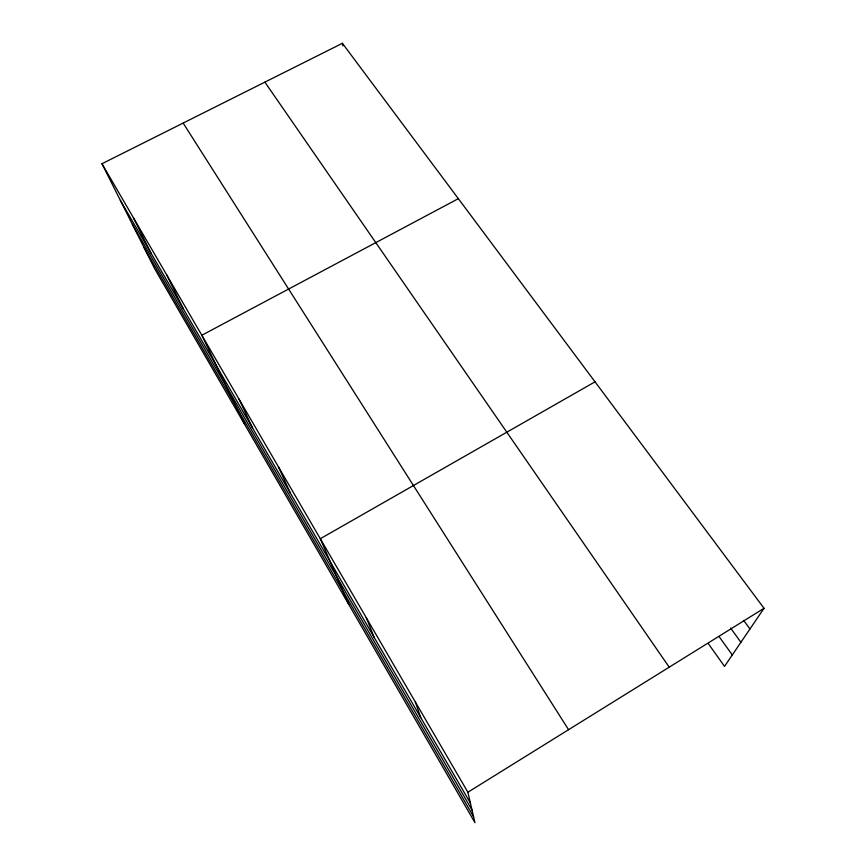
<?xml version="1.0" encoding="UTF-8"?>
<svg xmlns="http://www.w3.org/2000/svg" width="866" height="866" viewBox="0 0 866 866"><rect width="100%" height="100%" fill="white"/><g stroke="black" fill="none" stroke-linecap="round" stroke-linejoin="round"><path stroke-width="1.3" d="M101.972 163.728L467.889 792.238L474.958 822.7L154.678 268.763L101.972 163.728L342.395 43.3L764.029 608.289L724.528 666.387L708.193 643.47M467.889 792.238L764.029 608.289M595.029 381.83L320.301 538.728L348.803 604.511M458.341 198.671L201.832 335.25L244.613 424.308M743.613 620.337L749.956 628.976M730.601 628.067L740.917 642.269M718.964 636.423L732.3 654.956M264.877 82.129L669.212 667.177M183.148 123.059L568.572 729.692M120.363 200.371L470.422 803.139M132.39 224.348L472.035 810.111M144.037 247.568L473.572 816.746M133.472 217.831L150.879 252.915M166.716 274.923L183.007 308.231M239.016 399.118L252.601 428.085M278.43 466.817L290.391 493.144M366.242 617.653L374.155 637.376M415.323 701.958L420.735 717.589M342.395 43.3L342.871 45.93"/></g></svg>
